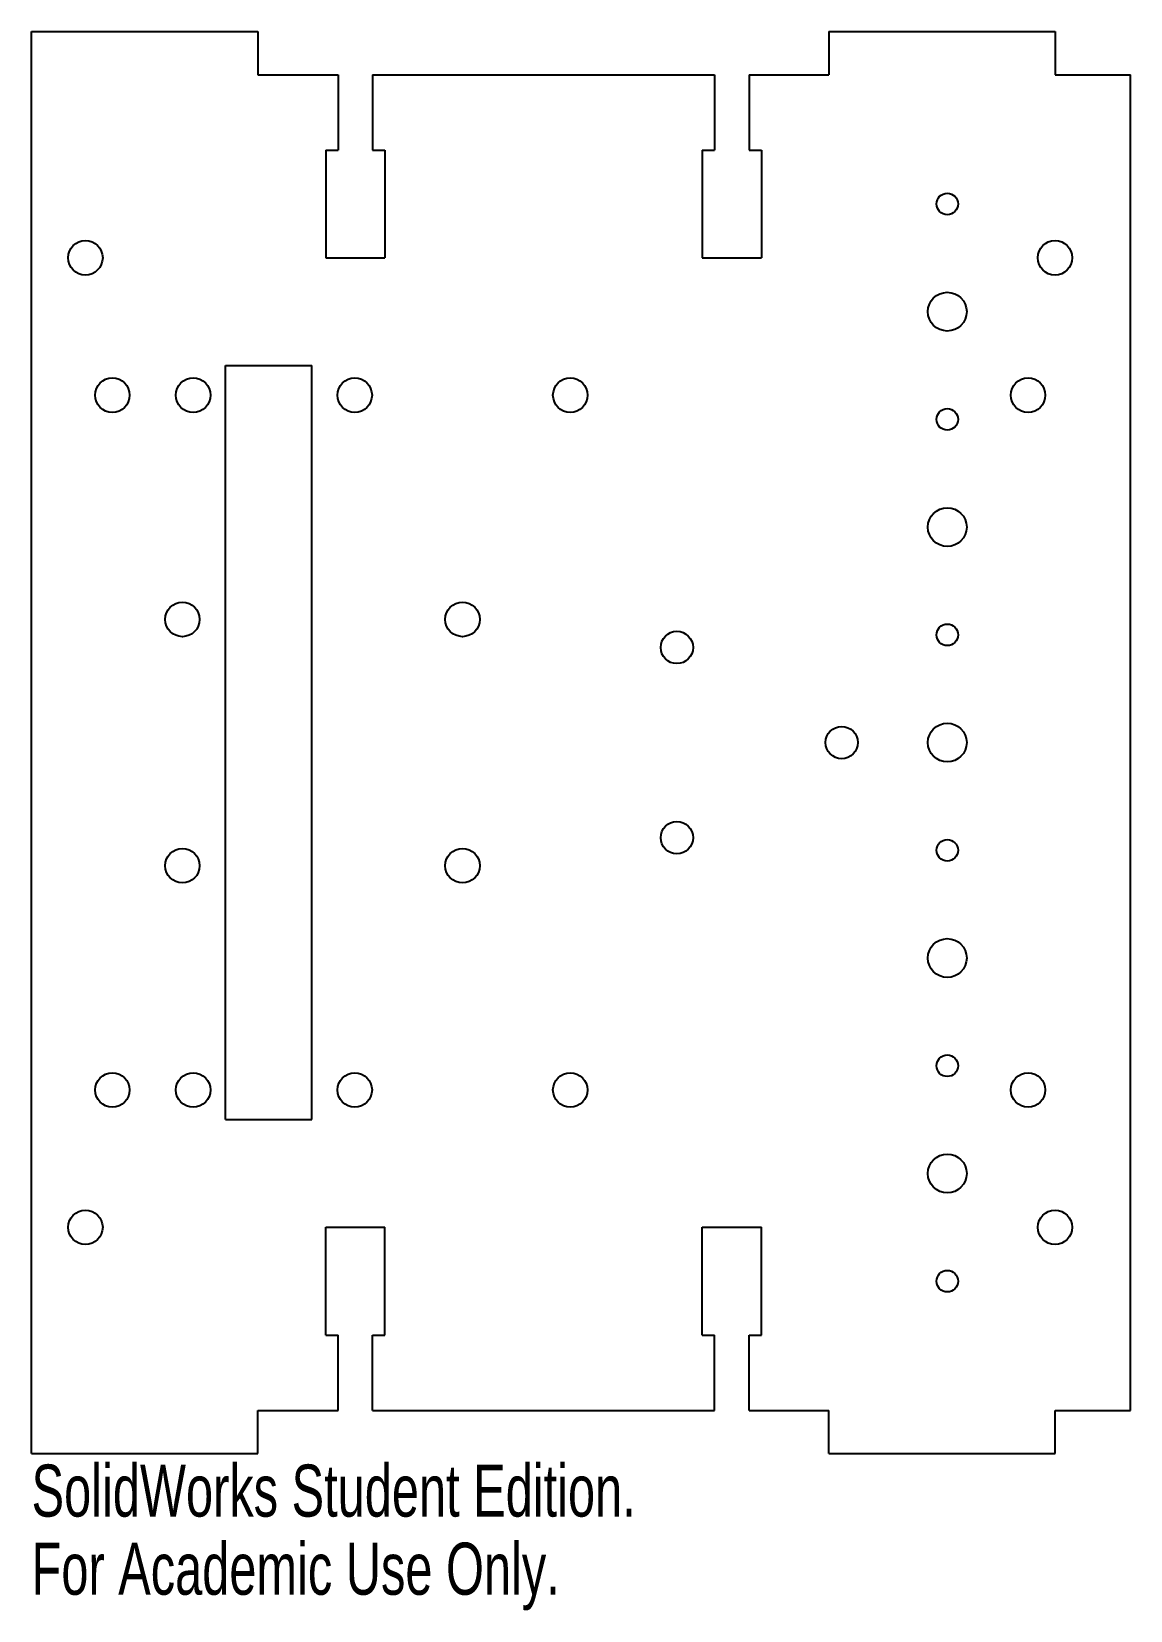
# Model space of a CAD drawing. Header units: millimetres. Extents: x 15 to 117, y -81 to 66.
import ezdxf

# ---------------------------------------------------------------- set-up
doc = ezdxf.new("R2010")
doc.units = ezdxf.units.MM
doc.styles.add('SLDTEXTSTYLE0', font='TXT', dxfattribs={"width": 0.7})

msp = doc.modelspace()

# ---------------------------------------------------------------- linework, layer by layer
at = {"color": 7, "linetype": 'Continuous'}
for p, q in [((15, -66), (15, 66)), ((15, 66), (36, 66)), ((36, 66), (36, 62)), ((89, 66), (89, 62)), ((89, 66), (110, 66)), ((110, 66), (110, 62)), ((36, 62), (43.45, 62)), ((43.45, 62), (43.45, 55)), ((46.65, 62), (46.65, 55)), ((46.65, 62), (78.4, 62)), ((78.4, 62), (78.4, 55)), ((81.6, 62), (81.6, 55)), ((81.6, 62), (89, 62)), ((110, 62), (117, 62)), ((117, -62), (117, 62)), ((42.3, 55), (43.45, 55)), ((42.3, 55), (42.3, 45)), ((46.65, 55), (47.8, 55)), ((47.8, 55), (47.8, 45)), ((77.25, 55), (78.4, 55)), ((77.25, 55), (77.25, 45)), ((81.6, 55), (82.75, 55)), ((82.75, 55), (82.75, 45)), ((42.3, 45), (47.8, 45)), ((77.25, 45), (82.75, 45)), ((33, 35), (41, 35)), ((33, -35), (33, 35)), ((41, -35), (41, 35)), ((33, -35), (41, -35)), ((42.3, -45), (47.8, -45)), ((42.3, -55), (42.3, -45)), ((47.8, -55), (47.8, -45)), ((77.25, -45), (82.75, -45)), ((77.25, -55), (77.25, -45)), ((82.75, -55), (82.75, -45)), ((42.3, -55), (43.45, -55)), ((43.45, -62), (43.45, -55)), ((46.65, -62), (46.65, -55)), ((46.65, -55), (47.8, -55)), ((77.25, -55), (78.4, -55)), ((78.4, -62), (78.4, -55)), ((81.6, -62), (81.6, -55)), ((81.6, -55), (82.75, -55)), ((36, -62), (43.45, -62)), ((36, -66), (36, -62)), ((46.65, -62), (78.4, -62)), ((81.6, -62), (89, -62)), ((89, -66), (89, -62)), ((110, -62), (117, -62)), ((110, -66), (110, -62)), ((15, -66), (36, -66)), ((89, -66), (110, -66))]:
    msp.add_line(p, q, dxfattribs=at)
for centre, radius in [((100, 50), 1), ((20, 45), 1.6), ((110, 45), 1.6), ((100, 40), 1.8), ((22.5, 32.25), 1.6), ((30, 32.25), 1.6), ((45, 32.25), 1.6), ((65, 32.25), 1.6), ((107.5, 32.25), 1.6), ((100, 30), 1), ((100, 20), 1.8), ((29, 11.43), 1.6), ((55, 11.43), 1.6), ((74.9, 8.83), 1.5), ((100, 10), 1), ((90.2, 0), 1.5), ((100, 0), 1.8), ((74.9, -8.83), 1.5), ((29, -11.43), 1.6), ((55, -11.43), 1.6), ((100, -10), 1), ((100, -20), 1.8), ((100, -30), 1), ((22.5, -32.25), 1.6), ((30, -32.25), 1.6), ((45, -32.25), 1.6), ((65, -32.25), 1.6), ((107.5, -32.25), 1.6), ((100, -40), 1.8), ((20, -45), 1.6), ((110, -45), 1.6), ((100, -50), 1)]:
    msp.add_circle(centre, radius, dxfattribs=at)

# ---------------------------------------------------------------- texts
at = {"color": 7, "linetype": 'Continuous', "char_height": 4.8336, "attachment_point": 1, "style": 'SLDTEXTSTYLE0'}
for s, insert in [('SolidWorks Student Edition.', (15, -67.02)), ('For Academic Use Only.', (15, -74.27))]:
    msp.add_mtext(s, dxfattribs=dict(at, insert=insert))

doc.saveas('drawing.dxf')
